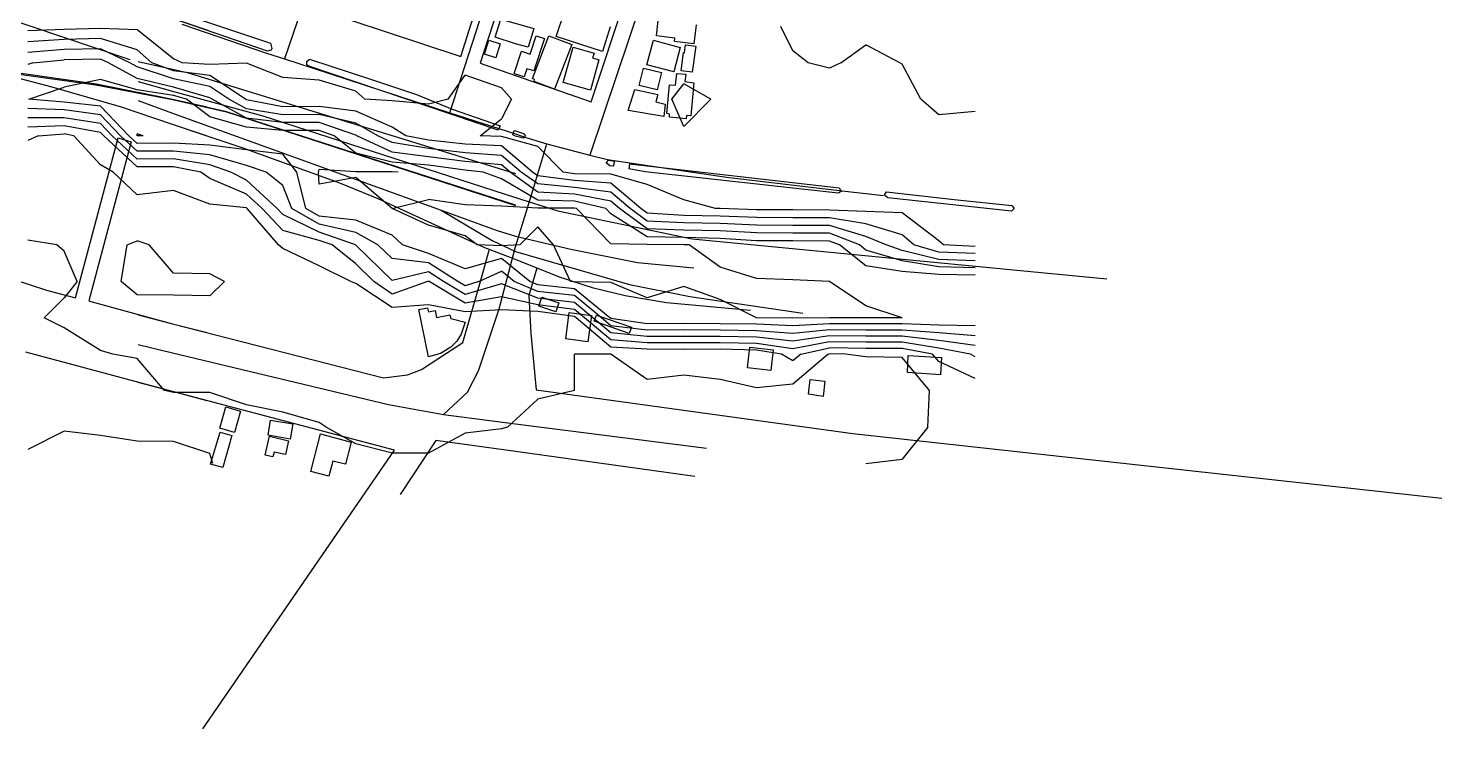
# Model space of a CAD drawing. Header units: metres. Extents: x -278 to 351, y -295 to 220.
# Drawn here: x -45.9 to 351, y -294.6 to -97.7 of the extents above; entities that cross this region are included whole.
import ezdxf

# ---------------------------------------------------------------- set-up
doc = ezdxf.new("R2010")
doc.units = ezdxf.units.M

msp = doc.modelspace()

# ---------------------------------------------------------------- linework, layer by layer
at = {"layer": 'BUILDINGS', "color": 2}
for p, q in [((85.24, -100.22), (86.82, -95.12)), ((86.82, -95.12), (96.04, -97.79)), ((102.34, -99.98), (104.65, -93.06)), ((96.04, -97.79), (94.46, -103.01)), ((117.51, -97.31), (115.32, -104.22)), ((130.49, -99.86), (130.97, -95.49)), ((141.65, -96.7), (141.04, -102.04)), ((82.21, -104.95), (83.42, -101.07)), ((83.42, -101.07), (86.57, -102.04)), ((90.94, -102.04), (85.24, -100.22)), ((86.57, -102.04), (85.36, -106.04)), ((94.46, -103.01), (90.94, -102.04)), ((95.07, -104.95), (96.76, -99.86)), ((95.67, -111.86), (100.28, -99.86)), ((99.07, -100.58), (96.04, -109.68)), ((96.76, -99.86), (99.07, -100.58)), ((100.28, -99.86), (106.71, -102.28)), ((106.71, -102.28), (101.86, -114.78)), ((115.32, -104.22), (102.34, -99.98)), ((104.28, -112.96), (107.07, -103.01)), ((107.07, -103.01), (113.02, -104.71)), ((127.82, -107.98), (129.64, -101.07)), ((129.64, -101.07), (137.16, -103.13)), ((135.7, -100.46), (130.49, -99.86)), ((137.16, -103.13), (135.34, -109.92)), ((135.58, -101.43), (135.7, -100.46)), ((141.04, -102.04), (135.58, -101.43)), ((138.37, -104.59), (138.61, -102.4)), ((138.61, -102.4), (141.52, -102.77)), ((141.52, -102.77), (140.55, -110.05)), ((85.36, -106.04), (82.21, -104.95)), ((90.58, -110.41), (92.64, -104.1)), ((92.64, -104.1), (95.07, -104.95)), ((114.35, -106.53), (111.93, -115.14)), ((113.02, -104.71), (112.53, -106.04)), ((112.53, -106.04), (114.35, -106.53)), ((137.4, -109.68), (138.13, -104.47)), ((138.13, -104.47), (138.37, -104.59)), ((90.94, -110.65), (90.58, -110.41)), ((93.37, -111.38), (90.94, -110.65)), ((94.09, -109.07), (93.37, -111.38)), ((96.04, -109.68), (94.09, -109.07)), ((125.63, -113.81), (126.85, -108.95)), ((126.85, -108.95), (131.94, -110.17)), ((135.34, -109.92), (127.82, -107.98)), ((131.94, -110.17), (130.73, -115.02)), ((135.82, -113.68), (136.19, -110.41)), ((136.19, -110.41), (138.73, -110.65)), ((140.55, -110.05), (137.4, -109.68)), ((138.73, -110.65), (138.49, -112.71)), ((96.28, -112.11), (95.67, -111.86)), ((96.16, -112.71), (96.28, -112.11)), ((101.86, -114.78), (96.16, -112.71)), ((111.93, -115.14), (104.28, -112.96)), ((122.6, -120.84), (124.42, -114.9)), ((124.42, -114.9), (130.85, -116.35)), ((130.73, -115.02), (125.63, -113.81)), ((133.4, -121.69), (134.13, -113.56)), ((134.13, -113.56), (135.82, -113.68)), ((138.49, -112.71), (141.04, -113.08)), ((141.04, -113.08), (140.19, -122.3)), ((130.85, -116.35), (130.36, -118.42)), ((130.36, -118.42), (132.91, -119.02)), ((132.91, -119.02), (132.55, -122.54)), ((132.55, -122.54), (122.6, -120.84)), ((134.13, -121.81), (133.4, -121.69)), ((134.13, -122.66), (134.13, -121.81)), ((138.86, -123.15), (134.13, -122.66)), ((138.98, -122.18), (138.86, -123.15)), ((140.19, -122.3), (138.98, -122.18)), ((97.49, -175.79), (98.34, -173.25)), ((98.34, -173.25), (103.07, -174.82)), ((63.77, -176.76), (66.2, -176.28)), ((66.44, -189.99), (63.77, -176.76)), ((66.2, -176.28), (66.44, -177.37)), ((66.44, -177.37), (68.38, -177.01)), ((68.38, -177.01), (68.74, -178.95)), ((68.74, -178.95), (72.5, -178.22)), ((72.5, -178.22), (72.75, -179.31)), ((102.22, -177.37), (97.49, -175.79)), ((103.07, -174.82), (102.22, -177.37)), ((105.01, -185.01), (105.98, -177.61)), ((105.98, -177.61), (112.29, -178.46)), ((112.29, -178.46), (111.2, -185.86)), ((113.02, -180.04), (113.62, -178.34)), ((113.62, -178.34), (123.45, -181.74)), ((72.75, -179.31), (76.75, -180.28)), ((76.75, -180.28), (75.66, -183.68)), ((122.84, -183.44), (113.02, -180.04)), ((123.45, -181.74), (122.84, -183.44)), ((74.44, -185.62), (72.75, -187.32)), ((75.66, -183.68), (74.44, -185.62)), ((111.2, -185.86), (105.01, -185.01)), ((69.83, -189.14), (66.44, -189.99)), ((72.75, -187.32), (69.83, -189.14)), ((156.08, -193.14), (156.69, -187.32)), ((156.69, -187.32), (163.24, -188.04)), ((163.24, -188.04), (162.63, -193.87)), ((200.96, -194.47), (201.21, -189.62)), ((201.21, -189.62), (210.55, -190.23)), ((210.55, -190.23), (210.3, -195.08)), ((162.63, -193.87), (156.08, -193.14)), ((210.3, -195.08), (200.96, -194.47)), ((173.18, -200.54), (173.67, -196.41)), ((173.67, -196.41), (177.79, -196.9)), ((177.79, -196.9), (177.31, -201.15)), ((177.31, -201.15), (173.18, -200.54)), ((7.85, -210.12), (9.55, -204.06)), ((9.55, -204.06), (13.67, -205.27)), ((13.67, -205.27), (11.97, -211.34)), ((11.97, -211.34), (7.85, -210.12)), ((21.43, -212.06), (22.16, -207.82)), ((22.16, -207.82), (28.35, -208.91)), ((28.35, -208.91), (27.62, -213.16)), ((5.3, -220.19), (7.97, -211.21)), ((7.97, -211.21), (11.24, -212.18)), ((11.24, -212.18), (8.7, -221.16)), ((20.58, -217.64), (21.8, -212.31)), ((27.62, -213.16), (21.43, -212.06)), ((21.8, -212.31), (27.14, -213.64)), ((27.14, -213.64), (26.29, -217.52)), ((33.44, -222.25), (36.11, -211.7)), ((36.11, -211.7), (44.72, -214)), ((44.72, -214), (43.15, -220.19)), ((22.77, -218.13), (20.58, -217.64)), ((23.13, -216.79), (22.77, -218.13)), ((26.29, -217.52), (23.13, -216.79)), ((8.7, -221.16), (5.3, -220.19)), ((38.54, -223.59), (33.44, -222.25)), ((39.63, -219.34), (38.54, -223.59)), ((43.15, -220.19), (39.63, -219.34))]:
    msp.add_line(p, q, dxfattribs=at)
at = {"layer": 'CONTOUR', "color": 4}
for p, q in [((-35.81, -98.03), (-46.05, -98.43)), ((-25.58, -97.73), (-35.81, -98.03)), ((-15.35, -98.17), (-25.58, -97.73)), ((-5.12, -106.27), (-15.35, -98.17)), ((168.84, -104.03), (165.43, -97.21)), ((-35.81, -100.87), (-46.05, -101.49)), ((-25.58, -100.61), (-35.81, -100.87)), ((-15.35, -103.79), (-25.58, -100.61)), ((182.32, -107.44), (189.3, -102.32)), ((198.89, -107.44), (189.3, -102.32)), ((-35.81, -103.7), (-46.05, -104.54)), ((-44.67, -107.44), (-35.81, -106.53)), ((-25.58, -103.49), (-35.81, -103.7)), ((-25.58, -106.37), (-35.81, -106.53)), ((-17.43, -107.44), (-25.58, -103.49)), ((-23.38, -107.44), (-25.58, -106.37)), ((-11.22, -107.44), (-15.35, -103.79)), ((-2.71, -107.44), (-5.12, -106.27)), ((173.1, -107.44), (168.84, -104.03)), ((-44.67, -107.44), (-46.05, -107.93)), ((-15.35, -111.8), (-23.38, -107.44)), ((-15.35, -108.57), (-17.43, -107.44)), ((-5.12, -111.96), (-15.35, -108.57)), ((-5.12, -109.65), (-11.22, -107.44)), ((5.12, -110.98), (-5.12, -109.65)), ((5.12, -107.85), (-2.71, -107.44)), ((15.35, -107.55), (5.12, -107.85)), ((15.12, -117.67), (5.12, -110.98)), ((25.58, -111.53), (15.35, -107.55)), ((72.02, -117.67), (76.74, -110.85)), ((86.98, -114.4), (76.74, -110.85)), ((179.07, -108.96), (173.1, -107.44)), ((182.32, -107.44), (179.07, -108.96)), ((199.53, -107.77), (198.89, -107.44)), ((204.74, -117.67), (199.53, -107.77)), ((-45.76, -117.67), (-35.81, -114.26)), ((-25.58, -112.08), (-35.81, -114.26)), ((-15.35, -115.02), (-25.58, -112.08)), ((-5.12, -114.26), (-15.35, -111.8)), ((-5.12, -116.56), (-15.35, -115.02)), ((5.12, -114.1), (-5.12, -111.96)), ((5.12, -117.23), (-5.12, -114.26)), ((10.45, -117.67), (5.12, -114.1)), ((35.81, -112.31), (25.58, -111.53)), ((46.05, -115.4), (35.81, -112.31)), ((89.8, -117.67), (86.98, -114.4)), ((134.85, -117.67), (138.14, -113.29)), ((145.81, -117.67), (138.14, -113.29)), ((-35.81, -118.43), (-45.76, -117.67)), ((-25.58, -119.55), (-35.81, -118.43)), ((-1.45, -117.67), (-5.12, -116.56)), ((5.12, -122.56), (-1.45, -117.67)), ((5.77, -117.67), (5.12, -117.23)), ((15.35, -122.96), (5.77, -117.67)), ((15.35, -120.38), (10.45, -117.67)), ((15.35, -117.8), (15.12, -117.67)), ((25.58, -119.76), (15.35, -117.8)), ((48.61, -117.67), (46.05, -115.4)), ((56.28, -118.12), (48.61, -117.67)), ((66.51, -119), (56.28, -118.12)), ((72.02, -117.67), (66.51, -119)), ((89.8, -117.67), (86.98, -123.13)), ((138.14, -125.35), (134.85, -117.67)), ((145.81, -117.67), (138.14, -125.35)), ((209.77, -122.04), (204.74, -117.67)), ((-35.81, -120.67), (-46.05, -120.27)), ((-35.81, -122.91), (-46.05, -122.9)), ((-25.58, -122.03), (-35.81, -120.67)), ((-25.58, -124.51), (-35.81, -122.91)), ((-17.71, -127.91), (-25.58, -119.55)), ((-20.04, -127.91), (-25.58, -122.03)), ((15.35, -125.54), (5.12, -122.56)), ((25.58, -121.99), (15.35, -120.38)), ((25.58, -124.21), (15.35, -122.96)), ((35.81, -119.68), (25.58, -119.76)), ((35.81, -121.94), (25.58, -121.99)), ((46.05, -120.97), (35.81, -119.68)), ((46.05, -124.34), (35.81, -121.94)), ((56.28, -125.54), (46.05, -120.97)), ((220, -121.08), (209.77, -122.04)), ((-35.81, -125.15), (-46.05, -125.52)), ((-25.58, -126.99), (-35.81, -125.15)), ((-22.38, -127.91), (-25.58, -124.51)), ((-24.72, -127.91), (-25.58, -126.99)), ((25.58, -126.44), (15.35, -125.54)), ((35.81, -124.2), (25.58, -124.21)), ((35.81, -126.46), (25.58, -126.44)), ((46.05, -127.71), (35.81, -124.2)), ((39.96, -127.91), (35.81, -126.46)), ((52.28, -127.91), (46.05, -124.34)), ((60.13, -127.91), (56.28, -125.54)), ((81.01, -127.91), (86.98, -123.13)), ((-43.17, -127.91), (-46.05, -129.24)), ((-43.17, -127.91), (-35.81, -127.39)), ((-33.07, -127.91), (-35.81, -127.39)), ((-25.58, -136.07), (-33.07, -127.91)), ((-15.35, -136.64), (-24.72, -127.91)), ((-15.35, -134.46), (-22.38, -127.91)), ((-15.35, -132.28), (-20.04, -127.91)), ((-15.35, -130.11), (-17.71, -127.91)), ((-15.37, -127.91), (-15.35, -127.37)), ((-15.35, -127.93), (-15.37, -127.91)), ((-13.64, -127.91), (-15.35, -127.37)), ((-13.64, -127.91), (-15.35, -127.93)), ((-5.12, -130), (-15.35, -130.11)), ((5.12, -130.51), (-5.12, -130)), ((15.35, -131.91), (5.12, -130.51)), ((46.05, -132.84), (39.96, -127.91)), ((46.4, -127.91), (46.05, -127.71)), ((56.28, -132.54), (46.4, -127.91)), ((56.28, -129.79), (52.28, -127.91)), ((66.51, -131.48), (56.28, -129.79)), ((66.51, -129.15), (60.13, -127.91)), ((76.74, -130.23), (66.51, -129.15)), ((86.98, -130.77), (76.74, -130.23)), ((86.98, -128.1), (81.01, -127.91)), ((97.21, -130.91), (86.98, -128.1)), ((95.72, -138.14), (86.98, -130.77)), ((104.34, -138.14), (97.21, -130.91)), ((-5.12, -132.2), (-15.35, -132.28)), ((-5.12, -134.4), (-15.35, -134.46)), ((5.12, -133.27), (-5.12, -132.2)), ((5.12, -136.04), (-5.12, -134.4)), ((15.35, -136.27), (5.12, -133.27)), ((25.58, -133.1), (15.35, -131.91)), ((29.5, -138.14), (25.58, -133.1)), ((56.28, -135.3), (46.05, -132.84)), ((66.51, -133.82), (56.28, -132.54)), ((76.74, -132.67), (66.51, -131.48)), ((76.74, -135.11), (66.51, -133.82)), ((86.98, -133.44), (76.74, -132.67)), ((92.55, -138.14), (86.98, -133.44)), ((-22.1, -138.14), (-25.58, -136.07)), ((-15.35, -144.48), (-22.1, -138.14)), ((-5.12, -136.6), (-15.35, -136.64)), ((2.51, -138.14), (-5.12, -136.6)), ((5.12, -139.88), (2.51, -138.14)), ((10.97, -138.14), (5.12, -136.04)), ((15.35, -140.37), (10.97, -138.14)), ((20.92, -138.14), (15.35, -136.27)), ((25.58, -141.9), (20.92, -138.14)), ((32.05, -148.37), (29.5, -138.14)), ((35.63, -138.14), (35.81, -137.35)), ((35.81, -141.55), (35.63, -138.14)), ((46.05, -138.09), (35.81, -137.35)), ((56.28, -138.06), (46.05, -138.09)), ((66.51, -136.15), (56.28, -135.3)), ((57.98, -138.14), (56.28, -138.06)), ((76.74, -137.55), (66.51, -136.15)), ((86.98, -136.11), (76.74, -135.11)), ((81.86, -138.14), (76.74, -137.55)), ((86.98, -139.99), (81.86, -138.14)), ((89.39, -138.14), (86.98, -136.11)), ((97.21, -143.72), (89.39, -138.14)), ((97.21, -141.46), (92.55, -138.14)), ((97.21, -139.2), (95.72, -138.14)), ((107.44, -138.58), (104.34, -138.14)), ((117.67, -138.74), (107.44, -138.58)), ((127.91, -141.6), (117.67, -138.74)), ((15.35, -144.29), (5.12, -139.88)), ((23.97, -148.37), (15.35, -140.37)), ((28.06, -148.37), (25.58, -141.9)), ((46.05, -139.6), (35.81, -141.55)), ((56.28, -148.37), (46.05, -139.6)), ((97.21, -145.98), (86.98, -139.99)), ((107.44, -140.51), (97.21, -139.2)), ((107.44, -142.44), (97.21, -141.46)), ((117.67, -141.26), (107.44, -140.51)), ((117.67, -143.77), (107.44, -142.44)), ((126.14, -148.37), (117.67, -141.26)), ((138.14, -145.9), (127.91, -141.6)), ((-5.12, -143.34), (-15.35, -144.48)), ((5.12, -147.14), (-5.12, -143.34)), ((19.75, -148.37), (15.35, -144.29)), ((56.28, -148.37), (66.51, -145.81)), ((76.74, -147.29), (66.51, -145.81)), ((107.44, -144.36), (97.21, -143.72)), ((107.44, -146.29), (97.21, -145.98)), ((117.67, -146.28), (107.44, -144.36)), ((116.28, -148.37), (107.44, -146.29)), ((123.15, -148.37), (117.67, -143.77)), ((120.16, -148.37), (117.67, -146.28)), ((147.09, -148.37), (138.14, -145.9)), ((15.35, -148.21), (5.12, -147.14)), ((15.52, -148.37), (15.35, -148.21)), ((24.39, -158.6), (15.52, -148.37)), ((25.58, -154.51), (19.75, -148.37)), ((25.58, -150.06), (23.97, -148.37)), ((35.81, -155.05), (25.58, -150.06)), ((35.81, -152.78), (28.06, -148.37)), ((35.81, -150.51), (32.05, -148.37)), ((46.05, -151.65), (35.81, -150.51)), ((66.51, -153.02), (56.28, -148.37)), ((86.98, -147.68), (76.74, -147.29)), ((97.21, -148.23), (86.98, -147.68)), ((107.44, -148.22), (97.21, -148.23)), ((108.09, -148.37), (107.44, -148.22)), ((117.67, -158.26), (108.09, -148.37)), ((117.67, -149.81), (116.28, -148.37)), ((127.91, -156.27), (117.67, -149.81)), ((127.91, -154.07), (120.16, -148.37)), ((127.91, -151.87), (123.15, -148.37)), ((127.91, -149.67), (126.14, -148.37)), ((138.14, -150.29), (127.91, -149.67)), ((148.37, -150.48), (138.14, -150.29)), ((148.37, -148.39), (147.09, -148.37)), ((158.6, -148.7), (148.37, -148.39)), ((158.6, -150.87), (148.37, -150.48)), ((168.84, -148.76), (158.6, -148.7)), ((179.07, -148.83), (168.84, -148.76)), ((189.3, -149.15), (179.07, -148.83)), ((199.53, -149.6), (189.3, -149.15)), ((209.77, -157.46), (199.53, -149.6)), ((35.81, -157.33), (25.58, -154.51)), ((46.05, -155.14), (35.81, -152.78)), ((56.28, -155.84), (46.05, -151.65)), ((76.74, -156.04), (66.51, -153.02)), ((92.09, -158.6), (97.21, -153.49)), ((101.59, -158.6), (97.21, -153.49)), ((138.14, -152.36), (127.91, -151.87)), ((138.14, -154.43), (127.91, -154.07)), ((148.37, -152.57), (138.14, -152.36)), ((148.37, -154.65), (138.14, -154.43)), ((158.6, -153.05), (148.37, -152.57)), ((158.6, -155.23), (148.37, -154.65)), ((168.84, -150.93), (158.6, -150.87)), ((168.84, -153.1), (158.6, -153.05)), ((179.07, -150.99), (168.84, -150.93)), ((179.07, -153.16), (168.84, -153.1)), ((189.3, -152.67), (179.07, -150.99)), ((189.3, -156.2), (179.07, -153.16)), ((199.53, -155.77), (189.3, -152.67)), ((-37.86, -158.6), (-46.05, -157.28)), ((-35.81, -160.31), (-37.86, -158.6)), ((-19.83, -168.84), (-18.11, -158.6)), ((-18.11, -158.6), (-15.35, -157.48)), ((-11.94, -158.6), (-15.35, -157.48)), ((-5.12, -166.48), (-11.94, -158.6)), ((25.58, -159.6), (24.39, -158.6)), ((45.98, -158.6), (35.81, -155.05)), ((39.46, -158.6), (35.81, -157.33)), ((46.05, -163.88), (39.46, -158.6)), ((46.05, -158.65), (45.98, -158.6)), ((52.3, -158.6), (46.05, -155.14)), ((56.28, -168.54), (46.05, -158.65)), ((56.28, -162.44), (52.3, -158.6)), ((59.17, -158.6), (56.28, -155.84)), ((66.51, -161.02), (59.17, -158.6)), ((80.15, -158.6), (76.74, -156.04)), ((86.98, -158.81), (80.15, -158.6)), ((92.09, -158.6), (86.98, -158.81)), ((106.32, -168.84), (101.59, -158.6)), ((127.91, -158.47), (117.67, -158.26)), ((138.14, -156.49), (127.91, -156.27)), ((138.14, -158.56), (127.91, -158.47)), ((148.37, -156.74), (138.14, -156.49)), ((139.71, -158.6), (138.14, -158.56)), ((148.37, -164.86), (139.71, -158.6)), ((158.6, -157.4), (148.37, -156.74)), ((168.84, -155.28), (158.6, -155.23)), ((168.84, -157.45), (158.6, -157.4)), ((179.07, -155.33), (168.84, -155.28)), ((179.07, -157.49), (168.84, -157.45)), ((187.51, -158.6), (179.07, -155.33)), ((181.92, -158.6), (179.07, -157.49)), ((189.3, -164.48), (181.92, -158.6)), ((189.3, -160.02), (187.51, -158.6)), ((195, -158.6), (189.3, -156.2)), ((199.53, -160.18), (195, -158.6)), ((202.82, -158.6), (199.53, -155.77)), ((209.77, -160.62), (202.82, -158.6)), ((211.1, -158.6), (209.77, -157.46)), ((220, -159), (211.1, -158.6)), ((-32.16, -168.84), (-35.81, -160.31)), ((35.81, -164.45), (25.58, -159.6)), ((66.51, -163.6), (56.28, -162.44)), ((76.74, -165.31), (66.51, -161.02)), ((86.98, -162.38), (76.74, -165.31)), ((94.96, -168.84), (86.98, -162.38)), ((199.53, -163.09), (189.3, -160.02)), ((209.77, -162.71), (199.53, -160.18)), ((220, -161.02), (209.77, -160.62)), ((220, -163.03), (209.77, -162.71)), ((5.12, -166.72), (-5.12, -166.48)), ((44.7, -168.84), (35.81, -164.45)), ((51.16, -168.84), (46.05, -163.88)), ((66.51, -166.18), (56.28, -168.54)), ((74.75, -168.84), (66.51, -163.6)), ((70.69, -168.84), (66.51, -166.18)), ((80.6, -168.84), (86.98, -165.95)), ((90.55, -168.84), (86.98, -165.95)), ((158.6, -168), (148.37, -164.86)), ((199.53, -166.01), (189.3, -164.48)), ((209.77, -164.79), (199.53, -163.09)), ((209.77, -166.88), (199.53, -166.01)), ((220, -165.05), (209.77, -164.79)), ((-32.16, -168.84), (-35.81, -173.49)), ((-15.35, -172.61), (-19.83, -168.84)), ((9.21, -168.84), (5.12, -166.72)), ((9.21, -168.84), (5.12, -172.93)), ((46.05, -169.42), (44.7, -168.84)), ((56.28, -176.2), (46.05, -169.42)), ((56.28, -172.43), (51.16, -168.84)), ((66.2, -168.84), (56.28, -172.43)), ((66.2, -168.84), (66.51, -168.76)), ((66.63, -168.84), (66.51, -168.76)), ((76.74, -174.95), (66.63, -168.84)), ((76.74, -172.5), (70.69, -168.84)), ((76.74, -170.04), (74.75, -168.84)), ((80.6, -168.84), (76.74, -170.04)), ((86.98, -169.54), (76.74, -172.5)), ((97.21, -173.57), (86.98, -169.54)), ((97.21, -171.68), (90.55, -168.84)), ((97.21, -169.8), (94.96, -168.84)), ((107.44, -170.9), (97.21, -169.8)), ((107.44, -168.96), (106.32, -168.84)), ((117.67, -169.18), (107.44, -168.96)), ((127.91, -173.49), (117.67, -169.18)), ((138.14, -170.3), (127.91, -173.49)), ((148.37, -173.96), (138.14, -170.3)), ((168.84, -168.42), (158.6, -168)), ((179.07, -168.84), (168.84, -168.42)), ((179.07, -168.84), (179.07, -168.84)), ((189.3, -175.66), (179.07, -168.84)), ((220, -167.07), (209.77, -166.88)), ((-41.4, -179.07), (-35.81, -173.49)), ((-5.12, -172.68), (-15.35, -172.61)), ((5.12, -172.93), (-5.12, -172.68)), ((86.98, -173.2), (76.74, -174.95)), ((97.21, -175.45), (86.98, -173.2)), ((107.44, -172.84), (97.21, -171.68)), ((107.44, -174.78), (97.21, -173.57)), ((117.39, -179.07), (107.44, -170.9)), ((115.02, -179.07), (107.44, -172.84)), ((158.6, -179.07), (148.37, -173.96)), ((66.51, -175.46), (56.28, -176.2)), ((76.74, -177.4), (66.51, -175.46)), ((86.98, -176.87), (76.74, -177.4)), ((97.21, -177.34), (86.98, -176.87)), ((107.44, -176.72), (97.21, -175.45)), ((107.44, -178.66), (97.21, -177.34)), ((112.66, -179.07), (107.44, -174.78)), ((110.3, -179.07), (107.44, -176.72)), ((199.53, -179.07), (189.3, -175.66)), ((-35.81, -181.86), (-41.4, -179.07)), ((-25.58, -188.28), (-35.81, -181.86)), ((107.94, -179.07), (107.44, -178.66)), ((117.67, -187.3), (107.94, -179.07)), ((117.67, -185.3), (110.3, -179.07)), ((117.67, -183.31), (112.66, -179.07)), ((117.67, -181.31), (115.02, -179.07)), ((117.67, -179.31), (117.39, -179.07)), ((127.91, -180.75), (117.67, -179.31)), ((127.91, -182.53), (117.67, -181.31)), ((138.14, -180.67), (127.91, -180.75)), ((138.14, -182.49), (127.91, -182.53)), ((148.37, -180.73), (138.14, -180.67)), ((148.37, -182.52), (138.14, -182.49)), ((158.6, -180.88), (148.37, -180.73)), ((158.6, -182.7), (148.37, -182.52)), ((168.84, -179.13), (158.6, -179.07)), ((158.6, -179.07), (158.6, -179.07)), ((168.84, -181.29), (158.6, -180.88)), ((179.07, -179.1), (168.84, -179.13)), ((179.07, -180.79), (168.84, -181.29)), ((179.07, -182.48), (168.84, -183.45)), ((189.3, -179.09), (179.07, -179.1)), ((189.3, -180.8), (179.07, -180.79)), ((189.3, -182.52), (179.07, -182.48)), ((199.53, -179.07), (189.3, -179.09)), ((199.53, -180.79), (189.3, -180.8)), ((199.53, -182.51), (189.3, -182.52)), ((209.77, -181.12), (199.53, -180.79)), ((209.77, -183.27), (199.53, -182.51)), ((220, -181.34), (209.77, -181.12)), ((127.91, -184.31), (117.67, -183.31)), ((127.91, -186.09), (117.67, -185.3)), ((138.14, -184.31), (127.91, -184.31)), ((138.14, -186.13), (127.91, -186.09)), ((148.37, -184.3), (138.14, -184.31)), ((148.37, -186.09), (138.14, -186.13)), ((158.6, -184.51), (148.37, -184.3)), ((158.6, -186.33), (148.37, -186.09)), ((168.84, -183.45), (158.6, -182.7)), ((168.84, -185.61), (158.6, -184.51)), ((168.84, -187.77), (158.6, -186.33)), ((179.07, -184.17), (168.84, -185.61)), ((179.07, -185.86), (168.84, -187.77)), ((189.3, -184.24), (179.07, -184.17)), ((189.3, -185.95), (179.07, -185.86)), ((199.53, -184.23), (189.3, -184.24)), ((199.53, -185.95), (189.3, -185.95)), ((209.77, -185.42), (199.53, -184.23)), ((209.77, -187.58), (199.53, -185.95)), ((220, -184.1), (209.77, -183.27)), ((220, -186.87), (209.77, -185.42)), ((-22.17, -189.3), (-25.58, -188.28)), ((-15.35, -190.5), (-22.17, -189.3)), ((-7.68, -199.53), (-15.35, -190.5)), ((107.44, -199.53), (107.44, -189.3)), ((107.44, -189.3), (107.44, -189.3)), ((117.67, -189.3), (107.44, -189.3)), ((127.91, -187.87), (117.67, -187.3)), ((127.91, -196.36), (117.67, -189.3)), ((117.67, -189.3), (117.67, -189.3)), ((138.14, -187.95), (127.91, -187.87)), ((148.37, -187.87), (138.14, -187.95)), ((158.6, -188.14), (148.37, -187.87)), ((165.65, -189.3), (158.6, -188.14)), ((168.84, -191.2), (165.65, -189.3)), ((171.07, -189.3), (168.84, -191.2)), ((178.76, -189.3), (168.84, -197.76)), ((171.07, -189.3), (179.07, -187.54)), ((178.76, -189.3), (179.07, -189.23)), ((189.3, -187.67), (179.07, -187.54)), ((183.62, -189.3), (179.07, -189.23)), ((189.3, -189.99), (183.62, -189.3)), ((199.53, -187.67), (189.3, -187.67)), ((199.53, -190.18), (189.3, -189.99)), ((207.99, -189.3), (199.53, -187.67)), ((207.17, -199.53), (199.53, -190.18)), ((209.77, -191.31), (207.99, -189.3)), ((218.67, -189.3), (209.77, -187.58)), ((220, -190.03), (218.67, -189.3)), ((220, -196.08), (209.77, -191.31)), ((138.14, -195.21), (127.91, -196.36)), ((148.37, -196.36), (138.14, -195.21)), ((158.6, -198.74), (148.37, -196.36)), ((168.84, -197.76), (158.6, -198.74)), ((-5.12, -200.09), (-7.68, -199.53)), ((5.12, -200.02), (-5.12, -200.09)), ((15.35, -203.51), (5.12, -200.02)), ((88.68, -209.77), (97.21, -201.89)), ((107.44, -199.53), (97.21, -201.89)), ((206.74, -209.77), (207.17, -199.53)), ((25.58, -205.62), (15.35, -203.51)), ((35.81, -208.45), (25.58, -205.62)), ((37.76, -209.77), (35.81, -208.45)), ((46.05, -214.47), (37.76, -209.77)), ((86.98, -210.25), (76.74, -211.47)), ((88.68, -209.77), (86.98, -210.25)), ((206.74, -209.77), (199.53, -218.81)), ((-35.81, -210.88), (-46.05, -216.1)), ((-25.58, -212.13), (-35.81, -210.88)), ((-15.35, -213.76), (-25.58, -212.13)), ((-5.12, -213.8), (-15.35, -213.76)), ((5.12, -217.18), (-5.12, -213.8)), ((76.74, -211.47), (66.51, -217.08)), ((5.96, -220), (5.12, -217.18)), ((56.28, -217.14), (46.05, -214.47)), ((66.51, -217.08), (56.28, -217.14)), ((189.3, -220), (199.53, -218.81))]:
    msp.add_line(p, q, dxfattribs=at)
at = {"layer": 'ROADS', "color": 8}
for p, q in [((112.17, -118.42), (135.1, -48.79)), ((41.21, -61.64), (26.04, -106.28)), ((72.5, -121.45), (89.36, -69.17)), ((75.54, -105.68), (85.48, -74.14)), ((90.94, -76.93), (80.99, -107.5)), ((130, -79.11), (111.81, -133.34)), ((-17.26, -106.53), (-95.62, -80.2)), ((-5.37, -92.7), (22.16, -101.92)), ((21.31, -104.1), (-5.37, -95)), ((4.33, -98.28), (-5.37, -95)), ((33.93, -91.85), (75.54, -105.68)), ((-2.83, -96.58), (20.95, -104.71)), ((22.16, -101.92), (22.53, -103.37)), ((-15.08, -107.01), (-5.37, -109.2)), ((20.95, -104.71), (26.04, -106.28)), ((22.28, -103.86), (21.31, -104.1)), ((22.53, -103.37), (22.28, -103.86)), ((26.04, -106.28), (33.81, -108.83)), ((32.35, -107.01), (33.08, -106.41)), ((32.35, -107.98), (32.35, -107.01)), ((33.08, -106.41), (50.43, -112.11)), ((-69.06, -107.74), (-26.97, -113.56)), ((-26.84, -113.44), (-60.57, -108.59)), ((-5.37, -109.2), (-1.25, -110.17)), ((-1.25, -110.17), (90.94, -138.55)), ((32.84, -108.35), (32.35, -107.98)), ((86.09, -126.3), (32.84, -108.35)), ((33.81, -108.83), (72.5, -121.45)), ((80.99, -107.5), (90.94, -111.02)), ((90.94, -111.02), (112.17, -118.42)), ((-39.22, -114.29), (-48.44, -111.86)), ((-19.69, -119.87), (-39.22, -114.29)), ((-26.97, -113.56), (-5.37, -117.69)), ((-5.37, -117.69), (-26.84, -113.44)), ((-15.08, -112.71), (-5.37, -115.38)), ((50.43, -112.11), (63.16, -116.35)), ((-5.37, -117.69), (-15.08, -115.75)), ((-15.08, -115.75), (-5.37, -117.69)), ((-15.08, -118.05), (-5.37, -121.57)), ((-5.37, -115.38), (19.98, -122.3)), ((9.79, -121.21), (-5.37, -117.69)), ((-5.37, -117.69), (9.79, -121.21)), ((4.33, -119.87), (-5.37, -117.69)), ((-5.37, -117.69), (4.33, -119.87)), ((63.16, -116.35), (73.11, -120.48)), ((-5.37, -124.72), (-19.69, -119.87)), ((-5.37, -124.72), (-15.08, -121.45)), ((-5.37, -121.57), (70.08, -148.86)), ((90.94, -147.41), (9.79, -121.21)), ((9.79, -121.21), (90.94, -147.53)), ((19.98, -122.3), (90.94, -145.22)), ((72.5, -121.45), (90.94, -127.39)), ((73.11, -120.48), (86.57, -125.09)), ((14.16, -131.27), (-5.37, -124.72)), ((4.33, -128), (-5.37, -124.72)), ((86.57, -125.09), (86.09, -126.3)), ((90.21, -127.63), (90.58, -126.42)), ((90.58, -126.42), (90.94, -126.54)), ((90.94, -126.54), (93.12, -127.27)), ((-32.67, -173.49), (-20.66, -128.48)), ((-17.02, -129.58), (-28.91, -174.34)), ((-20.66, -128.48), (-17.02, -129.58)), ((90.94, -128), (90.21, -127.63)), ((90.94, -127.39), (93.85, -128.36)), ((93.12, -128.6), (90.94, -128)), ((93.12, -127.27), (93.73, -128)), ((93.73, -128), (93.12, -128.6)), ((93.85, -128.36), (99.67, -130.18)), ((95.79, -143.28), (99.67, -130.18)), ((99.67, -130.18), (111.81, -133.34)), ((41.57, -141.22), (14.16, -131.27)), ((111.81, -133.34), (116.78, -134.55)), ((116.41, -135.52), (117.02, -134.79)), ((116.78, -134.55), (150.14, -139.52)), ((117.02, -134.79), (118.84, -135.03)), ((117.39, -136.37), (116.41, -135.52)), ((118.48, -136.49), (117.39, -136.37)), ((118.48, -136.49), (118.84, -135.03)), ((122.97, -135.76), (122.72, -137.22)), ((127.33, -138.07), (122.72, -137.22)), ((122.97, -135.76), (181.8, -142.55)), ((181.55, -144.01), (127.33, -138.07)), ((52.37, -145.59), (41.57, -141.22)), ((150.14, -139.52), (181.8, -143.28)), ((181.8, -142.55), (182.4, -143.53)), ((82.33, -159.42), (52.37, -145.59)), ((90.94, -159.17), (95.79, -143.28)), ((90.94, -145.22), (102.83, -148.98)), ((182.4, -143.53), (181.55, -144.01)), ((181.8, -143.28), (194.29, -144.74)), ((194.53, -144.62), (195.14, -143.65)), ((195.5, -145.34), (194.53, -144.62)), ((195.14, -143.65), (214.06, -145.83)), ((230.2, -149.11), (195.5, -145.34)), ((214.06, -145.83), (230.32, -147.53)), ((70.08, -148.86), (85.72, -154.56)), ((70.08, -148.86), (84.39, -157.35)), ((102.83, -148.98), (140.55, -156.87)), ((230.93, -148.38), (230.2, -149.11)), ((230.32, -147.53), (230.93, -148.38)), ((85.72, -154.56), (90.94, -156.14)), ((84.39, -157.35), (90.94, -160.39)), ((90.94, -156.14), (106.47, -159.78)), ((140.55, -156.87), (257.01, -168.15)), ((81.12, -168.88), (83.54, -160.02)), ((90.94, -162.69), (82.33, -159.42)), ((86.33, -176.52), (90.94, -159.17)), ((90.94, -160.39), (122.97, -169.73)), ((103.31, -167.67), (90.94, -162.69)), ((106.47, -159.78), (125.15, -163.54)), ((-55.72, -166.45), (-40.79, -171.3)), ((96.88, -165.12), (94.7, -172.76)), ((125.15, -163.54), (141.04, -165)), ((76.14, -185.98), (81.12, -168.88)), ((112.78, -170.7), (103.31, -167.67)), ((122.97, -169.73), (139.83, -173.12)), ((-40.79, -171.3), (-32.67, -173.49)), ((-28.91, -174.34), (-28.3, -174.46)), ((-28.3, -174.46), (-5.37, -180.77)), ((94.7, -172.76), (95.19, -183.44)), ((121.75, -172.88), (112.78, -170.7)), ((133.28, -174.82), (121.75, -172.88)), ((139.83, -173.12), (171.61, -177.73)), ((-15.08, -178.22), (-5.37, -180.77)), ((80.51, -193.99), (86.33, -176.52)), ((156.93, -177.01), (133.28, -174.82)), ((-5.37, -180.77), (53.82, -195.93)), ((-5.37, -180.77), (4.33, -183.19)), ((64.5, -193.62), (76.14, -185.98)), ((95.19, -183.44), (96.76, -199.33)), ((-5.37, -199.81), (-46.62, -188.77)), ((-15.08, -186.59), (-5.37, -188.89)), ((-5.37, -188.89), (55.28, -203.45)), ((60.62, -195.08), (64.5, -193.62)), ((77.48, -199.93), (80.51, -193.99)), ((-5.37, -199.81), (-15.08, -197.26)), ((53.82, -195.93), (60.62, -195.08)), ((56.98, -216.31), (-5.37, -199.81)), ((4.33, -202.36), (-5.37, -199.81)), ((70.68, -206.24), (77.48, -199.93)), ((96.76, -199.33), (185.68, -211.58)), ((55.28, -203.45), (70.68, -206.24)), ((70.68, -206.24), (90.94, -208.91)), ((90.94, -208.91), (144.56, -215.7)), ((68.5, -213.52), (58.55, -228.68)), ((90.94, -216.67), (68.5, -213.52)), ((185.68, -211.58), (351.02, -229.77)), ((3.12, -294.55), (56.98, -216.31)), ((141.28, -223.71), (90.94, -216.67))]:
    msp.add_line(p, q, dxfattribs=at)

doc.saveas('drawing.dxf')
